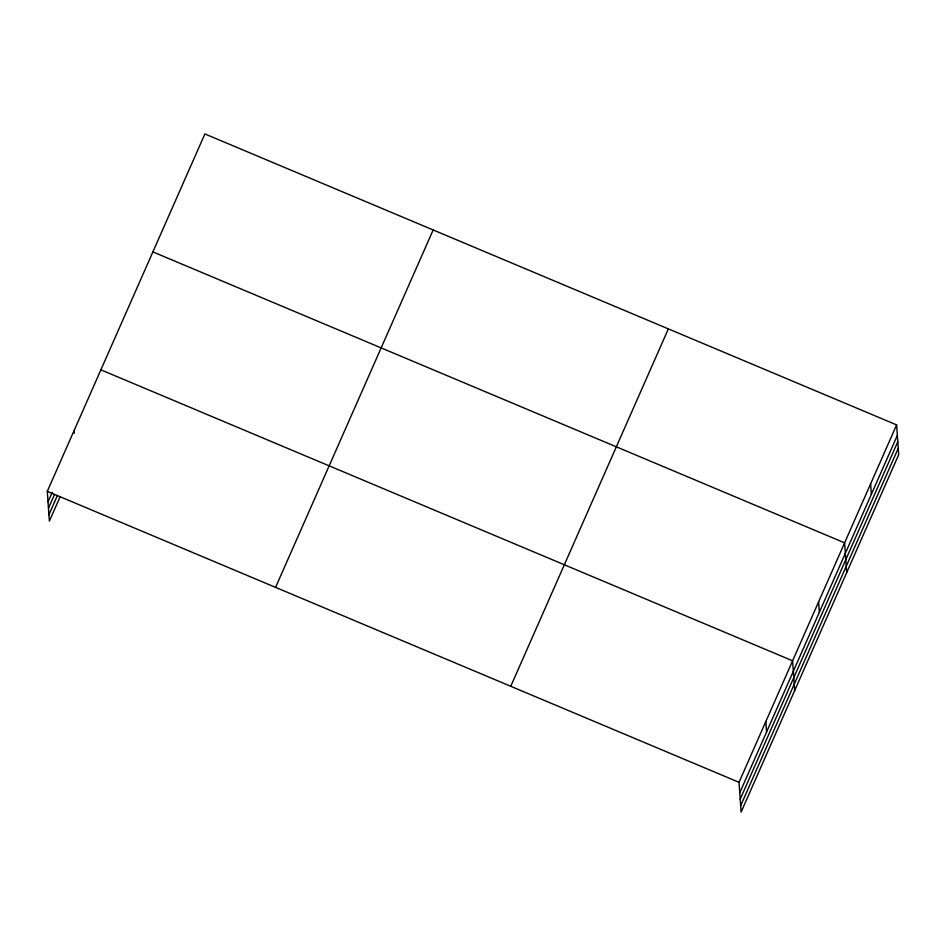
<?xml version="1.0" encoding="UTF-8"?>
<svg xmlns="http://www.w3.org/2000/svg" width="946" height="946" viewBox="0 0 946 946"><rect width="100%" height="100%" fill="white"/><g stroke="black" fill="none" stroke-linecap="round" stroke-linejoin="round"><path stroke-width="1.42" d="M60.095 496.804L49.381 521.104L47.3 491.352L204.892 133.942L896.619 424.896L898.7 454.648L741.108 812.058L739.027 782.307L896.619 424.896M48.033 501.829L52.196 492.381M48.483 508.191L54.43 494.687M48.932 514.742L57.268 495.846M275.57 587.371L433.162 229.949M510.757 686.288L668.349 328.877M739.76 792.795L897.352 435.373M740.21 799.157L897.801 441.735M740.671 805.708L898.251 448.286M152.885 251.884L844.612 542.838L846.694 572.59M100.879 369.827L792.606 660.793L794.687 690.545M47.3 491.352L739.027 782.307M870.616 483.867L871.349 494.356M818.609 601.81L819.342 612.298M765.822 721.55L766.556 732.027M74.095 430.596L74.273 433.209"/></g></svg>
